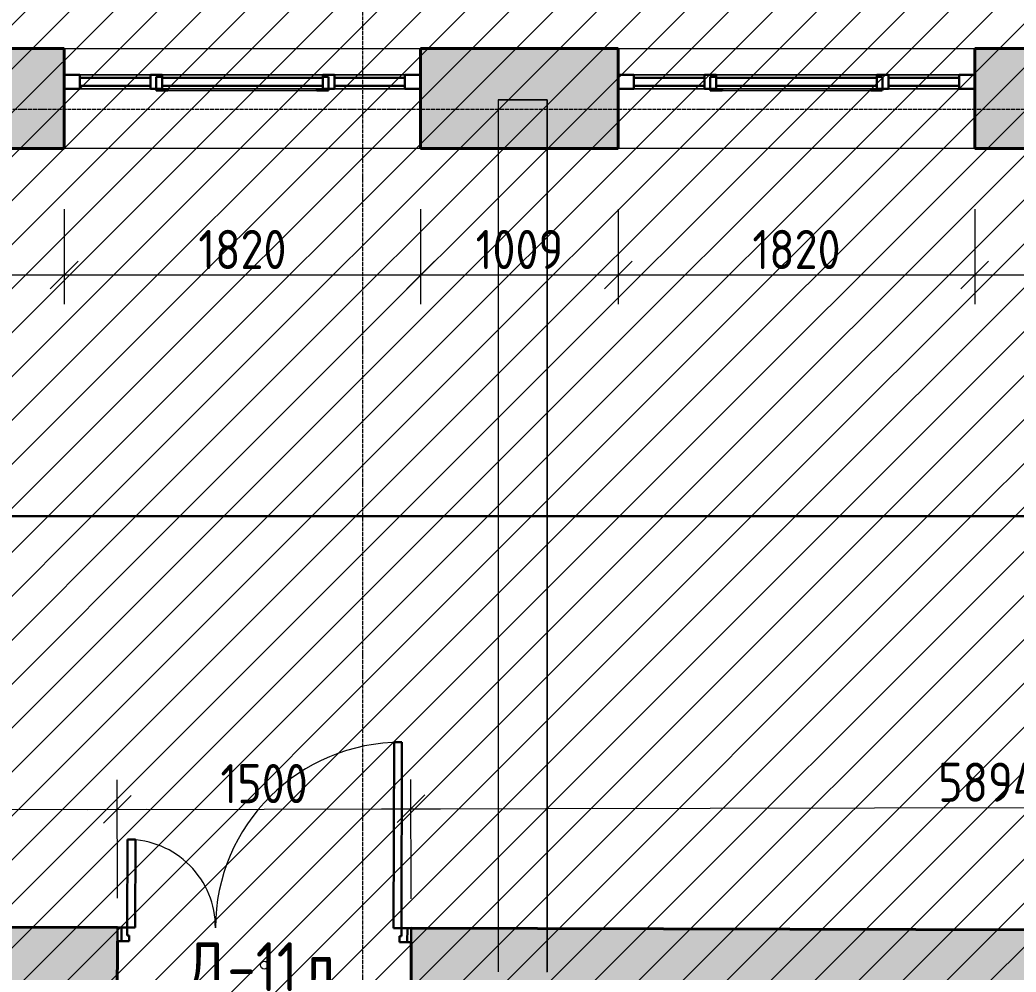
# Model space of a CAD drawing. Header units: millimetres. Extents: x -11886 to 379896, y -8130 to 47743.
# Drawn here: x 124998 to 130085, y 8999 to 13863 of the extents above; entities that cross this region are included whole.
import ezdxf

# ---------------------------------------------------------------- set-up
doc = ezdxf.new("R2010")
doc.units = ezdxf.units.MM
for name, pattern in [('ADSK_Линия сетки', [25, 20, -2.5, 0, -2.5]), ('ADSK_Сверху', [4.5, 3, -1.5]), ('ADSK_Снесено', [4.5, 3, -1.5])]:
    doc.linetypes.add(name, pattern=pattern)
for name, color, linetype, lineweight, true_color in [('_ Окна', 5, 'Continuous', 30, 0x0000ff), ('Витраж', 5, 'Continuous', 18, 0x0000ff), ('Двери', 5, 'Continuous', 18, 0x0000ff), ('Окна', 5, 'Continuous', 18, 0x0000ff), ('Панели витража', 5, 'Continuous', 18, 0x0000ff), ('Стены внутренние', 5, 'Continuous', 18, 0x0000ff), ('Стены наружные', 1, 'ADSK_Снесено', 18, 0xff0000)]:
    doc.layers.add(name, color=color, linetype=linetype, lineweight=lineweight, true_color=true_color)
for name, color, linetype, lineweight in [('Каркас', 7, 'Continuous', 18), ('Марки дверей', 7, 'Continuous', 20), ('Оси', 7, 'Continuous', 9), ('Размеры', 7, 'Continuous', 9)]:
    doc.layers.add(name, color=color, linetype=linetype, lineweight=lineweight)
doc.styles.add('GOST Common_1', font='GOST_Common.ttf', dxfattribs={"width": 0.9, "height": 200})
doc.dimstyles.new('ADSK_Основной_2_мм_Округление_до_1_мм', dxfattribs={"dimscale": 304.8, "dimtxt": 201.142999, "dimasz": 0.463911, "dimexe": 0.492126, "dimexo": 0.492126, "dimgap": 0.098425, "dimtad": 1, "dimdec": 0, "dimdsep": 46, "dimtxsty": 'GOST Common_1', "dimblk1": 'OBLIQUE', "dimblk2": 'OBLIQUE', "dimsah": 1, "dimcen": 0.09, "dimdle": 0.492126, "dimazin": 2, "dimtfac": 1, "dimtdec": 4, "dimtix": 1, "dimtmove": 0, "dimatfit": 3, "dimfxl": 1, "dimtvp": 1, "dimtolj": 1, "dimtzin": 0, "dimlwd": 20, "dimlwe": 20, "dimarcsym": 2})
pattern_1 = [(45, (108139.4, 85026.59), (-112.2532, 112.2532), [])]

# ---------------------------------------------------------------- blocks, each defined once
blk = doc.blocks.new('Прямоугольный импост - 70х20_60мм-1225109-02 План 2-го этажа маркировочный')
at = {"layer": 'Витраж', "color": 161, "linetype": 'ADSK_Сверху', "true_color": 0xaaaaff}
for p, q in [((39665.6, 2434.5), (39665.6, 2364.5)), ((39745.6, 2434.5), (39665.6, 2434.5)), ((40135.6, 2434.5), (40105.6, 2434.5)), ((39745.6, 2364.5), (39665.6, 2364.5)), ((40135.6, 2364.5), (40105.6, 2364.5))]:
    blk.add_line(p, q, dxfattribs=at)
blk = doc.blocks.new('Прямоугольный импост - 70х20_60мм-1236811-02 План 2-го этажа маркировочный')
at = {"layer": 'Витраж', "color": 161, "linetype": 'ADSK_Сверху', "true_color": 0xaaaaff}
for p, q in [((-80, 35), (0, 35)), ((0, 35), (0, -35)), ((0, -35), (-80, -35))]:
    blk.add_line(p, q, dxfattribs=at)
blk = doc.blocks.new('Прямоугольный импост - 70х20_60мм-1236812-02 План 2-го этажа маркировочный')
at = {"layer": 'Витраж', "color": 161, "linetype": 'ADSK_Сверху', "true_color": 0xaaaaff}
for p, q in [((0, 35), (-80, 35)), ((0, -35), (0, 35)), ((-80, -35), (0, -35))]:
    blk.add_line(p, q, dxfattribs=at)
blk = doc.blocks.new('Прямоугольный импост - 70х20_60мм-1225111-02 План 2-го этажа маркировочный')
at = {"layer": 'Витраж', "color": 161, "linetype": 'ADSK_Сверху', "true_color": 0xaaaaff}
for p, q in [((40165.6, 2434.5), (40135.6, 2434.5)), ((41015.6, 2434.5), (40985.6, 2434.5)), ((40165.6, 2364.5), (40135.6, 2364.5)), ((41015.6, 2364.5), (40985.6, 2364.5))]:
    blk.add_line(p, q, dxfattribs=at)
blk = doc.blocks.new('Витраж-тент со смещением вовне - 60мм 30 сдвиг-1466982-02 План 2-го этажа маркировочный')
at = {"layer": '_ Окна', "color": 161, "linetype": 'ADSK_Сверху', "true_color": 0xaaaaff}
for p, q in [((-440, 25), (-440, -45)), ((-440, 25), (-410, 25)), ((-440, -45), (-440, 25)), ((440, 25), (410, 25)), ((440, -45), (440, 25)), ((440, -45), (440, 25)), ((-380, -45), (-440, -45)), ((-380, -35), (-380, -45)), ((380, -35), (380, -45)), ((380, -45), (440, -45))]:
    blk.add_line(p, q, dxfattribs=at)
at = {"layer": 'Окна', "color": 161, "linetype": 'ADSK_Сверху', "true_color": 0xaaaaff}
blk.add_line((-380, -45), (380, -45), dxfattribs=at)
blk = doc.blocks.new('Прямоугольный импост - 70х20_60мм-1225113-02 План 2-го этажа маркировочный')
at = {"layer": 'Витраж', "color": 161, "linetype": 'ADSK_Сверху', "true_color": 0xaaaaff}
for p, q in [((41045.6, 2434.5), (41015.6, 2434.5)), ((41485.6, 2434.5), (41405.6, 2434.5)), ((41485.6, 2364.5), (41485.6, 2434.5)), ((41045.6, 2364.5), (41015.6, 2364.5)), ((41485.6, 2364.5), (41405.6, 2364.5))]:
    blk.add_line(p, q, dxfattribs=at)
blk = doc.blocks.new('Прямоугольный импост - 70х60мм-1236807-02 План 2-го этажа маркировочный')
at = {"layer": 'Витраж', "color": 161, "linetype": 'ADSK_Сверху', "true_color": 0xaaaaff}
for p, q in [((-30, 35), (30, 35)), ((30, -35), (-30, -35))]:
    blk.add_line(p, q, dxfattribs=at)
blk = doc.blocks.new('Прямоугольный импост - 70х60мм-1225009-02 План 2-го этажа маркировочный')
at = {"layer": 'Витраж', "color": 161, "linetype": 'ADSK_Сверху', "true_color": 0xaaaaff}
for p, q in [((41045.6, 2434.5), (41045.6, 2364.5)), ((41405.6, 2434.5), (41045.6, 2434.5)), ((41405.6, 2364.5), (41405.6, 2434.5)), ((41405.6, 2364.5), (41045.6, 2364.5))]:
    blk.add_line(p, q, dxfattribs=at)
blk = doc.blocks.new('Прямоугольный импост - 70х60мм-1242018-02 План 2-го этажа маркировочный')
at = {"layer": 'Витраж', "color": 161, "linetype": 'ADSK_Сверху', "true_color": 0xaaaaff}
for p, q in [((40165.6, 2434.5), (40165.6, 2364.5)), ((40985.6, 2434.5), (40165.6, 2434.5)), ((40985.6, 2364.5), (40985.6, 2434.5)), ((40985.6, 2364.5), (40165.6, 2364.5))]:
    blk.add_line(p, q, dxfattribs=at)
blk = doc.blocks.new('Системная панель - _AR_Стекло_40мм_привязка по центру-V106-02 План 2-го этажа маркировочный')
at = {"layer": 'Панели витража', "lineweight": 30}
for p, q in [((180, 20), (-180, 20)), ((-180, 20), (-180, -20)), ((180, -20), (180, 20)), ((-180, -20), (180, -20))]:
    blk.add_line(p, q, dxfattribs=at)
blk = doc.blocks.new('Прямоугольный импост - 70х40_60мм-V87-02 План 2-го этажа маркировочный')
at = {"layer": 'Витраж'}
for p, q in [((3738.5, 35431.9), (3738.5, 35791.9)), ((3808.5, 35431.9), (3808.5, 35791.9))]:
    blk.add_line(p, q, dxfattribs=at)
blk = doc.blocks.new('Прямоугольный импост - 70х20_60мм-V107-02 План 2-го этажа маркировочный')
at = {"layer": 'Витраж', "lineweight": 30}
for p, q in [((-80, 35), (0, 35)), ((-80, -35), (-80, 35)), ((0, 35), (0, -35)), ((0, -35), (-80, -35))]:
    blk.add_line(p, q, dxfattribs=at)
blk = doc.blocks.new('Прямоугольный импост - 70х20_60мм-V108-02 План 2-го этажа маркировочный')
at = {"layer": 'Витраж', "lineweight": 30}
for p, q in [((0, 35), (-80, 35)), ((-80, 35), (-80, -35)), ((0, -35), (0, 35)), ((-80, -35), (0, -35))]:
    blk.add_line(p, q, dxfattribs=at)
blk = doc.blocks.new('Прямоугольный импост - 70х40_60мм-V45-02 План 2-го этажа маркировочный')
at = {"layer": 'Витраж'}
for p, q in [((-6006, 11432.9), (-6006, 11072.9)), ((-5936, 11432.9), (-5936, 11072.9))]:
    blk.add_line(p, q, dxfattribs=at)
blk = doc.blocks.new('Системная панель - _AR_Стекло_40мм_привязка по центру-V109-02 План 2-го этажа маркировочный')
at = {"layer": 'Панели витража', "lineweight": 30}
for p, q in [((410, 20), (-410, 20)), ((-410, 20), (-410, -20)), ((410, -20), (410, 20)), ((-410, -20), (410, -20))]:
    blk.add_line(p, q, dxfattribs=at)
blk = doc.blocks.new('Прямоугольный импост - 70х40_60мм-V46-02 План 2-го этажа маркировочный')
at = {"layer": 'Витраж'}
for p, q in [((-6006, 11012.9), (-6006, 10192.9)), ((-5936, 11012.9), (-5936, 10192.9))]:
    blk.add_line(p, q, dxfattribs=at)
blk = doc.blocks.new('Прямоугольный импост - 70х60мм-V110-02 План 2-го этажа маркировочный')
at = {"layer": 'Витраж', "lineweight": 30}
for p, q in [((-30, 35), (30, 35)), ((-30, -35), (-30, 35)), ((30, 35), (30, -35)), ((30, -35), (-30, -35))]:
    blk.add_line(p, q, dxfattribs=at)
blk = doc.blocks.new('Системная панель - _AR_Стекло_40мм_привязка по центру-V111-02 План 2-го этажа маркировочный')
at = {"layer": 'Панели витража', "lineweight": 30}
for p, q in [((180, 20), (-180, 20)), ((-180, 20), (-180, -20)), ((180, -20), (180, 20)), ((-180, -20), (180, -20))]:
    blk.add_line(p, q, dxfattribs=at)
blk = doc.blocks.new('Прямоугольный импост - 70х20_60мм-V112-02 План 2-го этажа маркировочный')
at = {"layer": 'Витраж', "lineweight": 30}
for p, q in [((-80, 35), (0, 35)), ((-80, -35), (-80, 35)), ((0, 35), (0, -35)), ((0, -35), (-80, -35))]:
    blk.add_line(p, q, dxfattribs=at)
blk = doc.blocks.new('Прямоугольный импост - 70х20_60мм-V113-02 План 2-го этажа маркировочный')
at = {"layer": 'Витраж', "lineweight": 30}
for p, q in [((0, 35), (-80, 35)), ((-80, 35), (-80, -35)), ((0, -35), (0, 35)), ((-80, -35), (0, -35))]:
    blk.add_line(p, q, dxfattribs=at)
blk = doc.blocks.new('Системная панель - _AR_Стекло_40мм_привязка по центру-V114-02 План 2-го этажа маркировочный')
at = {"layer": 'Панели витража', "lineweight": 30}
for p, q in [((410, 20), (-410, 20)), ((-410, 20), (-410, -20)), ((410, -20), (410, 20)), ((-410, -20), (410, -20))]:
    blk.add_line(p, q, dxfattribs=at)
blk = doc.blocks.new('Прямоугольный импост - 70х60мм-V115-02 План 2-го этажа маркировочный')
at = {"layer": 'Витраж', "lineweight": 30}
for p, q in [((-30, 35), (30, 35)), ((-30, -35), (-30, 35)), ((30, 35), (30, -35)), ((30, -35), (-30, -35))]:
    blk.add_line(p, q, dxfattribs=at)
blk = doc.blocks.new('AC_Дверь_Двупольная - Д-11л 1500х2200h-2039728-02 План 2-го этажа маркировочный')
at = {"layer": 'Двери', "lineweight": 30}
for p, q in [((700, 1140), (660, 1140)), ((660, 1140), (660, 190)), ((700, 190), (700, 1140)), ((-700, 640), (-660, 640)), ((-700, 190), (-700, 640)), ((-660, 640), (-660, 190)), ((-750, 190), (-730, 190)), ((-750, 120), (-750, 190)), ((-730, 190), (-700, 190)), ((-730, 120), (-730, 190)), ((-730, 190), (-730, 120)), ((-660, 190), (-700, 190)), ((-700, 190), (-700, 150)), ((660, 190), (700, 190)), ((730, 190), (700, 190)), ((700, 190), (700, 150)), ((730, 120), (730, 190)), ((750, 190), (730, 190)), ((730, 190), (730, 120)), ((750, 120), (750, 190)), ((-730, 120), (-750, 120)), ((-690, 120), (-730, 120)), ((-700, 150), (-690, 150)), ((-690, 150), (-690, 120)), ((700, 150), (690, 150)), ((690, 150), (690, 120)), ((690, 120), (730, 120)), ((730, 120), (750, 120))]:
    blk.add_line(p, q, dxfattribs=at)
at = {"layer": 'Двери'}
for centre, radius, start, end in [((700, 190), 950, 90, 180), ((-700, 190), 450, 360, 90)]:
    blk.add_arc(centre, radius, start, end, dxfattribs=at)
blk = doc.blocks.new('ADSK_Марка_Дверь - Типоразмер_ADSK_Марка-58376-02 План 2-го этажа маркировочный')
at = {"layer": 'Марки дверей', "lineweight": 9}
blk.add_circle((0, 0), 0.2, dxfattribs=at)
blk = doc.blocks.new('_Oblique')
at = {"color": 0, "linetype": 'ByBlock', "lineweight": -2}
blk.add_line((-0.5, -0.5), (0.5, 0.5), dxfattribs=at)
blk = doc.blocks.new('*D1640')
at = {"layer": 'Defpoints', "color": 0, "transparency": 16777216}
for p in [(125495.1, 9830.7), (123737.9, 9231.5), (125496.3, 9226.9)]:
    blk.add_point(p, dxfattribs=at)
at = {"layer": 'Размеры', "color": 0, "lineweight": 20, "transparency": 16777216}
for p, q in [((123737.6, 9381.5), (123736.5, 9977.2)), ((125496, 9376.9), (125494.8, 9980.7)), ((123586.8, 9826.9), (125645.1, 9830.9))]:
    blk.add_line(p, q, dxfattribs=at)
at = {"layer": 'Размеры', "color": 0, "lineweight": 20, "transparency": 16777216, "xscale": 141.4, "yscale": 141.4, "zscale": 141.4}
for p, rotation in [((123736.8, 9827.2), 180.1124012669377), ((125495.1, 9830.7), 0.112401266937691)]:
    blk.add_blockref('_Oblique', p, dxfattribs=dict(at, rotation=rotation))
at = {"layer": 'Размеры', "color": 0, "lineweight": 20, "transparency": 16777216, "insert": (124615.7, 9958.9), "char_height": 200, "width": 560.473, "attachment_point": 5, "rotation": 0.1124, "style": 'GOST Common_1'}
blk.add_mtext('\\A1;1758', dxfattribs=at)
blk = doc.blocks.new('*D1641')
at = {"layer": 'Defpoints', "color": 0, "transparency": 16777216}
for p in [(126995.1, 9833.6), (125496.3, 9226.9), (126996.3, 9222.9)]:
    blk.add_point(p, dxfattribs=at)
at = {"layer": 'Размеры', "color": 0, "lineweight": 20, "transparency": 16777216}
for p, q in [((125496, 9376.9), (125494.8, 9980.7)), ((126996, 9372.9), (126994.8, 9983.6)), ((125345.1, 9830.4), (127145.1, 9833.9))]:
    blk.add_line(p, q, dxfattribs=at)
at = {"layer": 'Размеры', "color": 0, "lineweight": 20, "transparency": 16777216, "xscale": 141.4, "yscale": 141.4, "zscale": 141.4}
for p, rotation in [((125495.1, 9830.7), 180.1124012669377), ((126995.1, 9833.6), 0.112401266937691)]:
    blk.add_blockref('_Oblique', p, dxfattribs=dict(at, rotation=rotation))
at = {"layer": 'Размеры', "color": 0, "lineweight": 20, "transparency": 16777216, "insert": (126244.9, 9962.1), "char_height": 200, "width": 560.473, "attachment_point": 5, "rotation": 0.1124, "style": 'GOST Common_1'}
blk.add_mtext('\\A1;1500', dxfattribs=at)
blk = doc.blocks.new('*D1642')
at = {"layer": 'Defpoints', "color": 0, "transparency": 16777216}
for p in [(132889.1, 9845.2), (126996.3, 9222.9), (132890.3, 9246.2)]:
    blk.add_point(p, dxfattribs=at)
at = {"layer": 'Размеры', "color": 0, "lineweight": 20, "transparency": 16777216}
for p, q in [((126996, 9372.9), (126994.8, 9983.6)), ((132890, 9396.2), (132888.8, 9995.2)), ((126845.1, 9833.3), (133039.1, 9845.5))]:
    blk.add_line(p, q, dxfattribs=at)
at = {"layer": 'Размеры', "color": 0, "lineweight": 20, "transparency": 16777216, "xscale": 141.4, "yscale": 141.4, "zscale": 141.4}
for p, rotation in [((126995.1, 9833.6), 180.1124012669377), ((132889.1, 9845.2), 0.112401266937691)]:
    blk.add_blockref('_Oblique', p, dxfattribs=dict(at, rotation=rotation))
at = {"layer": 'Размеры', "color": 0, "lineweight": 20, "transparency": 16777216, "insert": (129941.9, 9969.4), "char_height": 200, "width": 625.93, "attachment_point": 5, "rotation": 0.1124, "style": 'GOST Common_1'}
blk.add_mtext('\\A1;5894', dxfattribs=at)
blk = doc.blocks.new('*D1654')
at = {"layer": 'Defpoints', "color": 0, "transparency": 16777216}
for p in [(124247, 13046.6), (125224, 13046.6), (125224, 12560.2)]:
    blk.add_point(p, dxfattribs=at)
at = {"layer": 'Размеры', "color": 0, "lineweight": 20, "transparency": 16777216}
for p, q in [((124247, 12896.6), (124247, 12410.2)), ((125224, 12896.6), (125224, 12410.2)), ((124097, 12560.2), (125374, 12560.2))]:
    blk.add_line(p, q, dxfattribs=at)
at = {"layer": 'Размеры', "color": 0, "lineweight": 20, "transparency": 16777216, "xscale": 141.4, "yscale": 141.4, "zscale": 141.4, "rotation": 180}
blk.add_blockref('_Oblique', (124247, 12560.2), dxfattribs=at)
at = {"layer": 'Размеры', "color": 0, "lineweight": 20, "transparency": 16777216, "xscale": 141.4, "yscale": 141.4, "zscale": 141.4}
blk.add_blockref('_Oblique', (125224, 12560.2), dxfattribs=at)
at = {"layer": 'Размеры', "color": 0, "lineweight": 20, "transparency": 16777216, "insert": (124735.5, 12690.2), "char_height": 200, "width": 454.106, "attachment_point": 5, "style": 'GOST Common_1'}
blk.add_mtext('\\A1;977', dxfattribs=at)
blk = doc.blocks.new('*D1655')
at = {"layer": 'Defpoints', "color": 0, "transparency": 16777216}
for p in [(125224, 13046.6), (127044, 13046.6), (127044, 12560.2)]:
    blk.add_point(p, dxfattribs=at)
at = {"layer": 'Размеры', "color": 0, "lineweight": 20, "transparency": 16777216}
for p, q in [((125224, 12896.6), (125224, 12410.2)), ((127044, 12896.6), (127044, 12410.2)), ((125074, 12560.2), (127194, 12560.2))]:
    blk.add_line(p, q, dxfattribs=at)
at = {"layer": 'Размеры', "color": 0, "lineweight": 20, "transparency": 16777216, "xscale": 141.4, "yscale": 141.4, "zscale": 141.4, "rotation": 180}
blk.add_blockref('_Oblique', (125224, 12560.2), dxfattribs=at)
at = {"layer": 'Размеры', "color": 0, "lineweight": 20, "transparency": 16777216, "xscale": 141.4, "yscale": 141.4, "zscale": 141.4}
blk.add_blockref('_Oblique', (127044, 12560.2), dxfattribs=at)
at = {"layer": 'Размеры', "color": 0, "lineweight": 20, "transparency": 16777216, "insert": (126134, 12690.2), "char_height": 200, "width": 560.473, "attachment_point": 5, "style": 'GOST Common_1'}
blk.add_mtext('\\A1;1820', dxfattribs=at)
blk = doc.blocks.new('*D1656')
at = {"layer": 'Defpoints', "color": 0, "transparency": 16777216}
for p in [(127044, 13046.6), (128053.4, 13046.6), (128053.4, 12560.2)]:
    blk.add_point(p, dxfattribs=at)
at = {"layer": 'Размеры', "color": 0, "lineweight": 20, "transparency": 16777216}
for p, q in [((127044, 12896.6), (127044, 12410.2)), ((128053.4, 12896.6), (128053.4, 12410.2)), ((126894, 12560.2), (128203.4, 12560.2))]:
    blk.add_line(p, q, dxfattribs=at)
at = {"layer": 'Размеры', "color": 0, "lineweight": 20, "transparency": 16777216, "xscale": 141.4, "yscale": 141.4, "zscale": 141.4, "rotation": 180}
blk.add_blockref('_Oblique', (127044, 12560.2), dxfattribs=at)
at = {"layer": 'Размеры', "color": 0, "lineweight": 20, "transparency": 16777216, "xscale": 141.4, "yscale": 141.4, "zscale": 141.4}
blk.add_blockref('_Oblique', (128053.4, 12560.2), dxfattribs=at)
at = {"layer": 'Размеры', "color": 0, "lineweight": 20, "transparency": 16777216, "insert": (127548.7, 12690.2), "char_height": 200, "width": 560.473, "attachment_point": 5, "style": 'GOST Common_1'}
blk.add_mtext('\\A1;1009', dxfattribs=at)
blk = doc.blocks.new('*D1657')
at = {"layer": 'Defpoints', "color": 0, "transparency": 16777216}
for p in [(128053.4, 13046.6), (129873.4, 13046.6), (129873.4, 12560.2)]:
    blk.add_point(p, dxfattribs=at)
at = {"layer": 'Размеры', "color": 0, "lineweight": 20, "transparency": 16777216}
for p, q in [((128053.4, 12896.6), (128053.4, 12410.2)), ((129873.4, 12896.6), (129873.4, 12410.2)), ((127903.4, 12560.2), (130023.4, 12560.2))]:
    blk.add_line(p, q, dxfattribs=at)
at = {"layer": 'Размеры', "color": 0, "lineweight": 20, "transparency": 16777216, "xscale": 141.4, "yscale": 141.4, "zscale": 141.4, "rotation": 180}
blk.add_blockref('_Oblique', (128053.4, 12560.2), dxfattribs=at)
at = {"layer": 'Размеры', "color": 0, "lineweight": 20, "transparency": 16777216, "xscale": 141.4, "yscale": 141.4, "zscale": 141.4}
blk.add_blockref('_Oblique', (129873.4, 12560.2), dxfattribs=at)
at = {"layer": 'Размеры', "color": 0, "lineweight": 20, "transparency": 16777216, "insert": (128963.4, 12690.2), "char_height": 200, "width": 560.473, "attachment_point": 5, "style": 'GOST Common_1'}
blk.add_mtext('\\A1;1820', dxfattribs=at)
blk = doc.blocks.new('*D1658')
at = {"layer": 'Defpoints', "color": 0, "transparency": 16777216}
for p in [(129873.4, 13046.6), (130871.8, 13046.6), (130871.8, 12560.2)]:
    blk.add_point(p, dxfattribs=at)
at = {"layer": 'Размеры', "color": 0, "lineweight": 20, "transparency": 16777216}
for p, q in [((129873.4, 12896.6), (129873.4, 12410.2)), ((130871.8, 12896.6), (130871.8, 12410.2)), ((129723.4, 12560.2), (131021.8, 12560.2))]:
    blk.add_line(p, q, dxfattribs=at)
at = {"layer": 'Размеры', "color": 0, "lineweight": 20, "transparency": 16777216, "xscale": 141.4, "yscale": 141.4, "zscale": 141.4, "rotation": 180}
blk.add_blockref('_Oblique', (129873.4, 12560.2), dxfattribs=at)
at = {"layer": 'Размеры', "color": 0, "lineweight": 20, "transparency": 16777216, "xscale": 141.4, "yscale": 141.4, "zscale": 141.4}
blk.add_blockref('_Oblique', (130871.8, 12560.2), dxfattribs=at)
at = {"layer": 'Размеры', "color": 0, "lineweight": 20, "transparency": 16777216, "insert": (130372.6, 12690.2), "char_height": 200, "width": 454.106, "attachment_point": 5, "style": 'GOST Common_1'}
blk.add_mtext('\\A1;998', dxfattribs=at)

msp = doc.modelspace()

# ---------------------------------------------------------------- hatches: boundary and pattern name
at = {"lineweight": 13, "true_color": 0x636466, "transparency": 33554559}
h = msp.add_hatch(dxfattribs=at)
h.set_pattern_fill('ANSI31', color=251, scale=50)
h.set_pattern_definition(pattern_1)
h.paths.add_polyline_path([(158072.8, 8682.3), (164353.35, 8682.3), (164172.02, 43909.21), (154172.61, 43909.21), (154172.61, 21084.06), (154859.25, 21054.57), (154861.07, 11328.12), (108910.53, 11328.12), (108910.53, 8679.25), (108429.9, 8679.25), (108429.9, 456.79), (116412.4, 422.02), (116412.4, 2336.48), (127112.04, 2336.48), (127112.04, -2582.57), (139475.8, -2582.57), (139475.8, 2335.74), (150176.33, 2256.79), (150176.33, 300.23), (158072.8, 300.23)])
h = msp.add_hatch(dxfattribs=at)
h.set_pattern_fill('ANSI31', color=251, scale=50)
h.set_pattern_definition(pattern_1)
h.paths.add_polyline_path([(139456.42, 43675.13), (126595.23, 43675.13), (126595.23, 21068.63), (119444.64, 21068.63), (119440.72, 13720.18), (122426.97, 13716.63), (122426.97, 13206.63), (120564.56, 13206.63), (120564.56, 11328.12), (143932.17, 11328.12), (143932.17, 13716.63), (146881.3, 13716.63), (146869.1, 21084.06), (139456.42, 21084.06)])
at = {"layer": 'Стены внутренние', "true_color": 0xc0c0c0}
h = msp.add_hatch(color=9, dxfattribs=at)
h.paths.add_polyline_path([(150643.87, 8780.41), (150640, 9160.42), (144072.23, 9177.78), (144072.23, 8797.78), (150641.87, 8780.41)])
h.paths.add_polyline_path([(142571.23, 8801.75), (142572.05, 9181.75), (135507.92, 9200.42), (135507.92, 8820.42), (142541.7, 8801.83)])
h.paths.add_polyline_path([(134006.92, 8824.39), (134007.74, 9204.38), (126996.32, 9222.92), (126996.32, 8842.92), (133964.74, 8824.5)])
h.paths.add_polyline_path([(125495.32, 8846.88), (125496.14, 9226.88), (123737.94, 9231.53), (123736.93, 8851.53), (125345.24, 8847.28)])
h.paths.add_polyline_path([(122236.94, 8855.5), (122237.76, 9235.5), (118638.72, 9245.01), (118638.72, 8865.01), (122211.13, 8855.57)])
h.paths.add_polyline_path([(117111.78, 8869.04), (117111.78, 9249.05), (116272.42, 9251.26), (116273.17, 8871.26), (117048.57, 8869.21)])
at = {"layer": 'Стены наружные', "linetype": 'Continuous', "true_color": 0xc0c0c0}
h = msp.add_hatch(color=9, dxfattribs=at)
h.paths.add_polyline_path([(145083.02, 13206.63), (147391.3, 13206.63), (147391.3, 13716.63), (143932.17, 13716.63), (143932.17, 13206.63)])
h.paths.add_polyline_path([(141113.18, 13206.63), (142112.17, 13206.63), (142112.17, 13716.63), (141113.18, 13716.63), (141113.18, 13231.1)])
h.paths.add_polyline_path([(138315.18, 13206.63), (139293.18, 13206.63), (139293.18, 13716.63), (138315.18, 13716.63), (138315.18, 13261.27)])
h.paths.add_polyline_path([(136495.18, 13206.63), (136495.18, 13716.63), (135501.45, 13716.63), (135501.45, 13206.63)])
h.paths.add_polyline_path([(132938.29, 13206.63), (133681.45, 13206.63), (133681.45, 13716.63), (132691.77, 13716.63), (132691.77, 13206.63)])
h.paths.add_polyline_path([(130871.77, 13206.63), (130871.77, 13716.63), (129873.38, 13716.63), (129873.38, 13206.63)])
h.paths.add_polyline_path([(127293.77, 13206.63), (128053.38, 13206.63), (128053.38, 13716.63), (127043.97, 13716.63), (127043.97, 13206.63)])
h.paths.add_polyline_path([(124752.45, 13206.63), (125223.97, 13206.63), (125223.97, 13716.63), (124246.97, 13716.63), (124246.97, 13206.63)])
h.paths.add_polyline_path([(119669.81, 13206.63), (122426.97, 13206.63), (122426.97, 13716.63), (119440.72, 13716.63), (119440.72, 13359.62), (119399.51, 13309.62), (119314.64, 13309.62), (119314.64, 13206.63), (119440.72, 13206.63)])

# ---------------------------------------------------------------- linework, layer by layer
at = {"color": 251, "lineweight": 30, "true_color": 0x636466}
for points in [[(119444.64, 21068.63), (119440.72, 13720.18), (122426.97, 13716.63), (122426.97, 13206.63), (120564.56, 13206.63), (120564.56, 11328.12), (143932.17, 11328.12), (143932.17, 13716.63), (146881.3, 13716.63), (146869.1, 21084.06), (139456.42, 21084.06), (139456.42, 43675.13), (126595.23, 43675.13), (126595.23, 21068.63), (119444.64, 21068.63)], [(108910.53, 11328.12), (154861.07, 11328.12), (154859.25, 21054.57), (154172.61, 21084.06)]]:
    msp.add_lwpolyline(points, dxfattribs=at)
at = {"layer": 'Каркас', "color": 253, "linetype": 'ADSK_Сверху', "true_color": 0xaaaaaa}
for p, q in [((127690.34, 13454), (127440.34, 13454)), ((127440.34, 13454), (127440.34, 8999.43)), ((127690.34, 13454), (127690.34, 8999.43))]:
    msp.add_line(p, q, dxfattribs=at)
at = {"layer": 'Каркас', "color": 253, "linetype": 'ADSK_Сверху', "true_color": 0xb2b2b2}
for p, q in [((127440.34, 13454), (127690.34, 13454)), ((127440.34, 13454), (127440.34, 8999.43)), ((127690.34, 8999.43), (127690.34, 13454))]:
    msp.add_line(p, q, dxfattribs=at)
at = {"layer": 'Оси', "linetype": 'ADSK_Линия сетки'}
for p, q in [((126749.31, -5917.65), (126749.31, 44684.79)), ((97053.17, 13406.79), (165281.12, 13406.79))]:
    msp.add_line(p, q, dxfattribs=at)
at = {"layer": 'Стены внутренние', "color": 18, "lineweight": 40, "true_color": 0x000000}
for p, q in [((125496.33, 9226.88), (123737.94, 9231.53)), ((134007.92, 9204.38), (126996.32, 9222.92)), ((125495.32, 8846.88), (125496.14, 9156.88)), ((126996.13, 9152.92), (126995.32, 8842.92))]:
    msp.add_line(p, q, dxfattribs=at)
at = {"layer": 'Стены наружные', "color": 18, "linetype": 'Continuous', "lineweight": 40, "true_color": 0x000000}
for p, q in [((125223.97, 13716.63), (124246.97, 13716.63)), ((125223.97, 13206.63), (125223.97, 13716.63)), ((128053.38, 13716.63), (127043.97, 13716.63)), ((127043.97, 13716.63), (127043.97, 13206.63)), ((128053.38, 13206.63), (128053.38, 13716.63)), ((130871.77, 13716.63), (129873.38, 13716.63)), ((129873.38, 13716.63), (129873.38, 13206.63)), ((124246.97, 13206.63), (125223.97, 13206.63)), ((127043.97, 13206.63), (128053.38, 13206.63)), ((129873.38, 13206.63), (130871.77, 13206.63))]:
    msp.add_line(p, q, dxfattribs=at)
at = {"layer": 'Стены наружные', "color": 18, "linetype": 'Continuous', "true_color": 0x000000}
for p, q in [((125223.97, 13716.63), (127043.97, 13716.63)), ((128053.38, 13716.63), (129873.38, 13716.63)), ((127043.97, 13206.63), (125223.97, 13206.63)), ((129873.38, 13206.63), (128053.38, 13206.63))]:
    msp.add_line(p, q, dxfattribs=at)

# ---------------------------------------------------------------- block references
at = {"layer": '_ Окна', "color": 161, "linetype": 'ADSK_Сверху', "true_color": 0xaaaaff}
for p in [(126133.97, 13546.63), (128963.38, 13546.63)]:
    msp.add_blockref('Витраж-тент со смещением вовне - 60мм 30 сдвиг-1466982-02 План 2-го этажа маркировочный', p, dxfattribs=at)
at = {"layer": 'Витраж', "color": 161, "linetype": 'ADSK_Сверху', "true_color": 0xaaaaff, "rotation": 180}
for name, p in [('Прямоугольный импост - 70х20_60мм-1236812-02 План 2-го этажа маркировочный', (125223.97, 13546.63)), ('Прямоугольный импост - 70х20_60мм-1225113-02 План 2-го этажа маркировочный', (166709.6, 15946.14)), ('Прямоугольный импост - 70х60мм-1225009-02 План 2-го этажа маркировочный', (166709.6, 15946.14)), ('Прямоугольный импост - 70х20_60мм-1225111-02 План 2-го этажа маркировочный', (166709.6, 15946.14)), ('Прямоугольный импост - 70х60мм-1242018-02 План 2-го этажа маркировочный', (166709.6, 15946.14)), ('Прямоугольный импост - 70х20_60мм-1225109-02 План 2-го этажа маркировочный', (166709.6, 15946.14)), ('Прямоугольный импост - 70х60мм-1225009-02 План 2-го этажа маркировочный', (168009.6, 15946.14)), ('Прямоугольный импост - 70х20_60мм-1236812-02 План 2-го этажа маркировочный', (128053.38, 13546.63)), ('Прямоугольный импост - 70х20_60мм-1225113-02 План 2-го этажа маркировочный', (169539.01, 15946.14)), ('Прямоугольный импост - 70х60мм-1225009-02 План 2-го этажа маркировочный', (169539.01, 15946.14)), ('Прямоугольный импост - 70х20_60мм-1225111-02 План 2-го этажа маркировочный', (169539.01, 15946.14)), ('Прямоугольный импост - 70х60мм-1242018-02 План 2-го этажа маркировочный', (169539.01, 15946.14)), ('Прямоугольный импост - 70х20_60мм-1225109-02 План 2-го этажа маркировочный', (169539.01, 15946.14)), ('Прямоугольный импост - 70х60мм-1225009-02 План 2-го этажа маркировочный', (170839.01, 15946.14))]:
    msp.add_blockref(name, p, dxfattribs=at)
at = {"layer": 'Витраж'}
for name, p, rotation in [('Прямоугольный импост - 70х20_60мм-V108-02 План 2-го этажа маркировочный', (125223.97, 13546.63), 180), ('Прямоугольный импост - 70х40_60мм-V87-02 План 2-го этажа маркировочный', (161095.87, 9773.13), 90.00000000000072), ('Прямоугольный импост - 70х40_60мм-V46-02 План 2-го этажа маркировочный', (115531.09, 7575.59), 270.0000000000005), ('Прямоугольный импост - 70х40_60мм-V45-02 План 2-го этажа маркировочный', (115531.09, 7575.59), 270.0000000000002), ('Прямоугольный импост - 70х20_60мм-V113-02 План 2-го этажа маркировочный', (128053.38, 13546.63), 180), ('Прямоугольный импост - 70х40_60мм-V87-02 План 2-го этажа маркировочный', (163925.28, 9773.13), 90.00000000000072), ('Прямоугольный импост - 70х40_60мм-V46-02 План 2-го этажа маркировочный', (118360.5, 7575.59), 270.0000000000005), ('Прямоугольный импост - 70х40_60мм-V45-02 План 2-го этажа маркировочный', (118360.5, 7575.59), 270.0000000000002)]:
    msp.add_blockref(name, p, dxfattribs=dict(at, rotation=rotation))
at = {"layer": 'Витраж', "color": 161, "linetype": 'ADSK_Сверху', "true_color": 0xaaaaff, "extrusion": (0, 0, -1), "rotation": 180}
for name, p in [('Прямоугольный импост - 70х60мм-1236807-02 План 2-го этажа маркировочный', (-125693.97, 13546.63)), ('Прямоугольный импост - 70х60мм-1236807-02 План 2-го этажа маркировочный', (-126573.97, 13546.63)), ('Прямоугольный импост - 70х20_60мм-1236811-02 План 2-го этажа маркировочный', (-127043.97, 13546.63)), ('Прямоугольный импост - 70х60мм-1236807-02 План 2-го этажа маркировочный', (-128523.38, 13546.63)), ('Прямоугольный импост - 70х60мм-1236807-02 План 2-го этажа маркировочный', (-129403.38, 13546.63)), ('Прямоугольный импост - 70х20_60мм-1236811-02 План 2-го этажа маркировочный', (-129873.38, 13546.63))]:
    msp.add_blockref(name, p, dxfattribs=at)
at = {"layer": 'Витраж', "extrusion": (0, 0, -1), "rotation": 180}
for name, p in [('Прямоугольный импост - 70х60мм-V110-02 План 2-го этажа маркировочный', (-125693.97, 13546.63)), ('Прямоугольный импост - 70х60мм-V110-02 План 2-го этажа маркировочный', (-126573.97, 13546.63)), ('Прямоугольный импост - 70х20_60мм-V107-02 План 2-го этажа маркировочный', (-127043.97, 13546.63)), ('Прямоугольный импост - 70х60мм-V115-02 План 2-го этажа маркировочный', (-128523.38, 13546.63)), ('Прямоугольный импост - 70х60мм-V115-02 План 2-го этажа маркировочный', (-129403.38, 13546.63)), ('Прямоугольный импост - 70х20_60мм-V112-02 План 2-го этажа маркировочный', (-129873.38, 13546.63))]:
    msp.add_blockref(name, p, dxfattribs=at)
at = {"layer": 'Двери', "rotation": 359.8485505277052}
msp.add_blockref('AC_Дверь_Двупольная - Д-11л 1500х2200h-2039728-02 План 2-го этажа маркировочный', (126245.82, 9034.9), dxfattribs=at)
at = {"layer": 'Марки дверей', "xscale": 99.99999999999993, "yscale": 99.99999999999993, "zscale": 99.99999999999993}
msp.add_blockref('ADSK_Марка_Дверь - Типоразмер_ADSK_Марка-58376-02 План 2-го этажа маркировочный', (126245.82, 9034.9), dxfattribs=at)
at = {"layer": 'Панели витража'}
for name, p in [('Системная панель - _AR_Стекло_40мм_привязка по центру-V106-02 План 2-го этажа маркировочный', (125483.97, 13546.63)), ('Системная панель - _AR_Стекло_40мм_привязка по центру-V109-02 План 2-го этажа маркировочный', (126133.97, 13546.63)), ('Системная панель - _AR_Стекло_40мм_привязка по центру-V106-02 План 2-го этажа маркировочный', (126783.97, 13546.63)), ('Системная панель - _AR_Стекло_40мм_привязка по центру-V111-02 План 2-го этажа маркировочный', (128313.38, 13546.63)), ('Системная панель - _AR_Стекло_40мм_привязка по центру-V114-02 План 2-го этажа маркировочный', (128963.38, 13546.63)), ('Системная панель - _AR_Стекло_40мм_привязка по центру-V111-02 План 2-го этажа маркировочный', (129613.38, 13546.63))]:
    msp.add_blockref(name, p, dxfattribs=at)

# ---------------------------------------------------------------- texts
at = {"layer": 'Марки дверей', "lineweight": 9, "char_height": 250, "attachment_point": 1, "style": 'GOST Common_1'}
for s, insert, width in [('\\fGOST Common|b0|i0|c204|p34|;\\W.9;Д', (125853.69, 9151.91), 245.3164), ('-11', (126056.1, 9151.91), 468.9872), ('\\fGOST Common|b0|i0|c204|p34|;\\W.9;л', (126443.05, 9151.91), 194.8101)]:
    msp.add_mtext(s, dxfattribs=dict(at, insert=insert, width=width))

# ---------------------------------------------------------------- dimensions: what is measured, and where the dimension line sits
at = {"layer": 'Размеры', "lineweight": 20}
for base, p1, p2, override, picture, middle in [((125223.97, 12560.24), (124246.97, 13046.63), (125223.97, 13046.63), {"dimpost": '<>', "dimfxl": 977}, '*D1654', (124735.47, 12690.24)), ((127043.97, 12560.24), (125223.97, 13046.63), (127043.97, 13046.63), {"dimpost": '<>', "dimfxl": 1820}, '*D1655', (126133.97, 12690.24)), ((128053.38, 12560.24), (127043.97, 13046.63), (128053.38, 13046.63), {"dimpost": '<>', "dimfxl": 1009.409808}, '*D1656', (127548.68, 12690.24)), ((129873.38, 12560.24), (128053.38, 13046.63), (129873.38, 13046.63), {"dimpost": '<>', "dimfxl": 1820}, '*D1657', (128963.38, 12690.24)), ((130871.77, 12560.24), (129873.38, 13046.63), (130871.77, 13046.63), {"dimpost": '<>', "dimfxl": 998.383352}, '*D1658', (130372.57, 12690.24))]:
    dim = msp.add_linear_dim(base=base, p1=p1, p2=p2, dimstyle='ADSK_Основной_2_мм_Округление_до_1_мм', override=override, dxfattribs=at)
    dim.commit()
    dim.dimension.update_dxf_attribs({"geometry": picture, "text_midpoint": middle})
for base, p1, p2, override, picture, middle in [((125495.14, 9830.66), (123737.94, 9231.53), (125496.33, 9226.88), {"dimpost": '<>', "dimfxl": 1758.394492}, '*D1640', (124615.7, 9958.93)), ((126995.12, 9833.6), (125496.33, 9226.88), (126996.32, 9222.92), {"dimpost": '<>', "dimfxl": 1500}, '*D1641', (126244.88, 9962.13)), ((132889.13, 9845.16), (126996.32, 9222.92), (132890.31, 9246.16), {"dimpost": '<>', "dimfxl": 5894.035758}, '*D1642', (129941.87, 9969.38))]:
    dim = msp.add_linear_dim(base=base, p1=p1, p2=p2, angle=0.1124, dimstyle='ADSK_Основной_2_мм_Округление_до_1_мм', override=override, dxfattribs=at)
    dim.commit()
    dim.dimension.update_dxf_attribs({"geometry": picture, "text_midpoint": middle})

doc.saveas('drawing.dxf')
